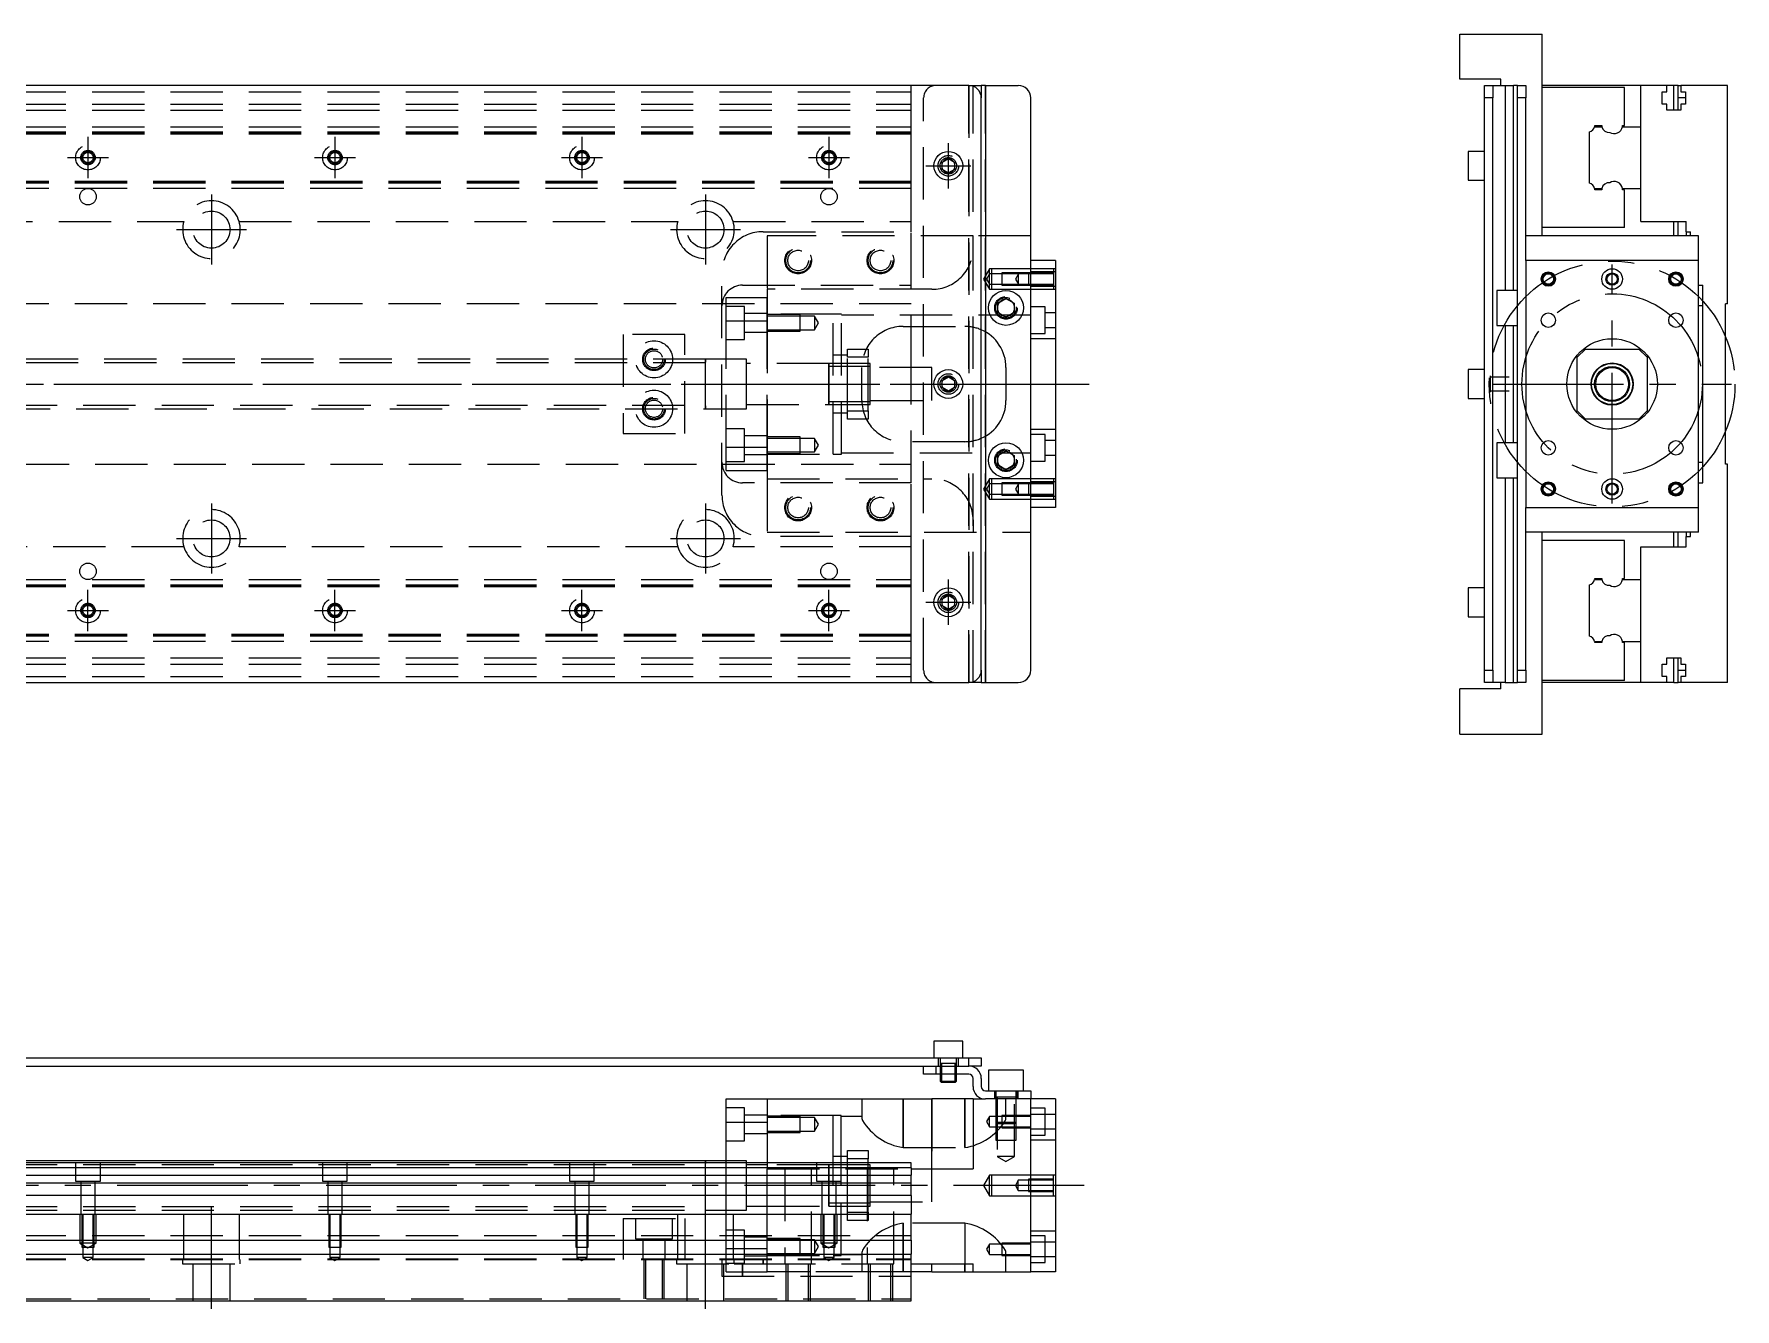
# Model space of a CAD drawing. Extents: x -14 to 797, y -273 to 87.
# Drawn here: x 383.9 to 797.1, y -224.6 to 85 of the extents above; entities that cross this region are included whole.
import ezdxf

# ---------------------------------------------------------------- set-up
doc = ezdxf.new("R2010")
doc.units = 0
doc.linetypes.add('CENTER', pattern=[50.8, 31.75, -6.35, 6.35, -6.35])
doc.linetypes.add('DASHED', pattern=[19.05, 12.7, -6.35])
doc.layers.get('0').update_dxf_attribs({"linetype": 'CONTINUOUS'})
doc.layers.add('CENTER', color=1, linetype='CENTER')

msp = doc.modelspace()

# ---------------------------------------------------------------- linework, layer by layer
at = {"color": 7, "linetype": 'CONTINUOUS'}
for p, q in [((730.25, 74), (730.25, 85)), ((730.25, 85), (750.25, 85)), ((750.25, 36), (750.25, 85)), ((611, 72.5), (3, 72.5)), ((611, 72.5), (614, 72.5)), ((614, 72.5), (614, 69.5)), ((615, 72.5), (614, 72.5)), ((615, 72.5), (615, -72.5)), ((615, 72.5), (623, 72.5)), ((740.25, 74), (730.25, 74)), ((736.25, 72.5), (738.25, 72.5)), ((736.25, 69.5), (736.25, 72.5)), ((738.25, 72.5), (738.25, 69.5)), ((738.25, 72.5), (741.25, 72.5)), ((740.25, 72.5), (740.25, 74)), ((741.25, 72.5), (741.25, 22.75)), ((741.25, 72.5), (743.25, 72.5)), ((743.25, 22.75), (743.25, 72.5)), ((744.25, 72.5), (743.25, 72.5)), ((744.25, 72.5), (746.25, 72.5)), ((744.25, 69.5), (744.25, 72.5)), ((746.25, 72.5), (746.25, 69.5)), ((774.25, 72.5), (750.25, 72.5)), ((770.25, 72), (750.25, 72)), ((770.25, 62.8), (770.25, 72)), ((780.55, 72.5), (774.25, 72.5)), ((774.25, 62.5), (774.25, 72.5)), ((779.4, 71), (780.55, 71)), ((779.4, 68), (779.4, 71)), ((782.25, 72.5), (780.55, 72.5)), ((780.55, 71), (780.55, 72.5)), ((782.25, 66.5), (782.25, 72.5)), ((783.25, 72.5), (782.25, 72.5)), ((783.25, 72.5), (783.95, 72.5)), ((783.25, 69.5), (783.25, 72.5)), ((783.95, 72.5), (783.95, 71)), ((795.25, 72.5), (783.95, 72.5)), ((783.95, 71), (785.1, 71)), ((785.1, 71), (785.1, 68)), ((795.25, 19.5), (795.25, 72.5)), ((614, -69.5), (614, 69.5)), ((626, -69.5), (626, 69.5)), ((738.25, 69.5), (736.25, 69.5)), ((736.25, -69.5), (736.25, 69.5)), ((738.25, -69.5), (738.25, 69.5)), ((746.25, 69.5), (744.25, 69.5)), ((744.25, -69.5), (744.25, 69.5)), ((746.25, 36), (746.25, 69.5)), ((780.55, 68), (779.4, 68)), ((780.55, 66.5), (780.55, 68)), ((783.95, 66.5), (780.55, 66.5)), ((785.1, 69.5), (783.25, 69.5)), ((783.25, 66.5), (783.25, 69.5)), ((783.95, 68), (783.95, 66.5)), ((785.1, 68), (783.95, 68)), ((763.002272, 62.5), (764.77668, 62.5)), ((763.047056, 62.8), (764.75, 62.8)), ((769.727372, 62.5), (774.25, 62.5)), ((769.75, 62.8), (770.25, 62.8)), ((774.25, 47.5), (774.25, 62.5)), ((774.25, 47.5), (774.25, 62.5)), ((761.75, 48.752272), (761.75, 61.247728)), ((604.5, 53.866026), (606, 54.73205)), ((604.5, 52.133974), (604.5, 53.866026)), ((606, 54.73205), (607.5, 53.866026)), ((607.5, 53.866026), (607.5, 52.133974)), ((732.25, 56.5), (732.25, 53)), ((736.25, 56.5), (732.25, 56.5)), ((606, 51.26795), (604.5, 52.133974)), ((607.5, 52.133974), (606, 51.26795)), ((732.25, 53), (732.25, 49.5)), ((732.25, 49.5), (736.25, 49.5)), ((763.002272, 47.5), (764.77668, 47.5)), ((764.75, 47.2), (763.047056, 47.2)), ((769.727372, 47.5), (774.25, 47.5)), ((770.25, 47.2), (769.75, 47.2)), ((770.25, 38), (770.25, 47.2)), ((774.25, 39.5), (774.25, 47.5)), ((770.25, 38), (750.25, 38)), ((774.25, 39.5), (785.25, 39.5)), ((782.25, 36), (782.25, 39.5)), ((783.25, 36), (783.25, 39.5)), ((785.25, 37), (785.25, 39.5)), ((626.005, -36), (626.005, 36)), ((746.25, 30), (746.25, 36)), ((746.25, 30), (746.25, 36)), ((788.25, 36), (746.25, 36)), ((785.25, 37), (786.25, 37)), ((785.25, 37), (785.25, 36)), ((786.25, 36), (786.25, 37)), ((788.25, 30), (788.25, 36)), ((632.005, 30), (626.005, 30)), ((632.005, 30), (632.005, -30)), ((746.25, 30), (746.25, -30)), ((788.25, 30), (746.25, 30)), ((788.25, -30), (788.25, 30)), ((618.005, 19.6547), (620.005, 20.809402)), ((620.005, 20.809402), (622.005, 19.6547)), ((739.25, 22.75), (739.25, 18.5)), ((744.25, 22.75), (739.25, 22.75)), ((788.25, 24), (789.25, 24)), ((789.25, -24), (789.25, 24)), ((618.005, 17.3453), (618.005, 19.6547)), ((620.005, 16.190598), (618.005, 17.3453)), ((622.005, 17.3453), (620.005, 16.190598)), ((622.005, 19.6547), (622.005, 17.3453)), ((739.25, 18.5), (739.25, 14.25)), ((789.25, 19), (788.25, 19)), ((794.75, -19.5), (794.75, 19.5)), ((795.25, 19.5), (794.75, 19.5)), ((739.25, 14.25), (744.25, 14.25)), ((741.25, 14.25), (741.25, -14.25)), ((743.25, -14.25), (743.25, 14.25)), ((760.75, 8.5), (758.75, 6.5)), ((760.75, 8.5), (773.75, 8.5)), ((775.75, 6.5), (773.75, 8.5)), ((758.75, -6.5), (758.75, 6.5)), ((775.75, 6.5), (775.75, -6.5)), ((604.505, 0.866026), (606.005, 1.73205)), ((604.505, -0.866026), (604.505, 0.866026)), ((606.005, 1.73205), (607.505, 0.866026)), ((607.505, 0.866026), (607.505, -0.866026)), ((732.25, 3.5), (732.25, 0)), ((736.25, 3.5), (732.25, 3.5)), ((732.25, 0), (732.25, -3.5)), ((737.65, 2.000006), (737.65, 1.65)), ((737.65, 2.000006), (737.65, 0)), ((737.65, 2.000006), (737.65, -2.000006)), ((737.65, 1.65), (737.65, 0)), ((738.25, 1.65), (737.65, 1.65)), ((737.65, 0), (737.65, -1.415062)), ((740.25, 1.65), (738.25, 1.65)), ((742.25, 1.65), (740.25, 1.65)), ((606.005, -1.73205), (604.505, -0.866026)), ((607.505, -0.866026), (606.005, -1.73205)), ((732.25, -3.5), (736.25, -3.5)), ((737.65, -1.415062), (737.65, -2.000006)), ((737.65, -1.65), (738.25, -1.65)), ((738.25, -1.65), (740.25, -1.65)), ((740.25, -1.65), (742.25, -1.65)), ((758.75, -6.5), (760.75, -8.5)), ((773.75, -8.5), (775.75, -6.5)), ((773.75, -8.5), (760.75, -8.5)), ((618.005, -17.3453), (620.005, -16.190598)), ((620.005, -16.190598), (622.005, -17.3453)), ((739.25, -14.25), (739.25, -18.5)), ((744.25, -14.25), (739.25, -14.25)), ((618.005, -19.6547), (618.005, -17.3453)), ((620.005, -20.809402), (618.005, -19.6547)), ((622.005, -19.6547), (620.005, -20.809402)), ((622.005, -17.3453), (622.005, -19.6547)), ((739.25, -18.5), (739.25, -22.75)), ((788.25, -19), (789.25, -19)), ((795.25, -19.5), (794.75, -19.5)), ((795.25, -72.5), (795.25, -19.5)), ((739.25, -22.75), (744.25, -22.75)), ((741.25, -22.75), (741.25, -72.5)), ((743.25, -72.5), (743.25, -22.75)), ((788.25, -24), (789.25, -24)), ((632.005, -30), (626.005, -30)), ((746.25, -36), (746.25, -30)), ((746.25, -30), (788.25, -30)), ((746.25, -36), (746.25, -30)), ((788.25, -36), (788.25, -30)), ((746.25, -69.5), (746.25, -36)), ((788.25, -36), (746.25, -36)), ((750.25, -85), (750.25, -36)), ((782.25, -39.5), (782.25, -36)), ((783.25, -39.5), (783.25, -36)), ((785.25, -36), (785.25, -37)), ((785.25, -37), (786.25, -37)), ((785.25, -39.5), (785.25, -37)), ((786.25, -37), (786.25, -36)), ((770.25, -38), (750.25, -38)), ((770.25, -47.2), (770.25, -38)), ((774.25, -39.5), (785.25, -39.5)), ((774.25, -47.5), (774.25, -39.5)), ((732.25, -49.5), (732.25, -53)), ((736.25, -49.5), (732.25, -49.5)), ((761.75, -61.247728), (761.75, -48.752272)), ((763.002272, -47.5), (764.77668, -47.5)), ((763.047056, -47.2), (764.75, -47.2)), ((769.727372, -47.5), (774.25, -47.5)), ((769.75, -47.2), (770.25, -47.2)), ((774.25, -62.5), (774.25, -47.5)), ((774.25, -62.5), (774.25, -47.5)), ((604.5, -52.133974), (606, -51.26795)), ((604.5, -53.866026), (604.5, -52.133974)), ((606, -51.26795), (607.5, -52.133974)), ((607.5, -52.133974), (607.5, -53.866026)), ((732.25, -53), (732.25, -56.5)), ((606, -54.73205), (604.5, -53.866026)), ((607.5, -53.866026), (606, -54.73205)), ((732.25, -56.5), (736.25, -56.5)), ((763.002272, -62.5), (764.77668, -62.5)), ((764.75, -62.8), (763.047056, -62.8)), ((769.727372, -62.5), (774.25, -62.5)), ((770.25, -62.8), (769.75, -62.8)), ((770.25, -72), (770.25, -62.8)), ((774.25, -72.5), (774.25, -62.5)), ((614, -69.5), (614, -72.5)), ((736.25, -69.5), (738.25, -69.5)), ((736.25, -72.5), (736.25, -69.5)), ((738.25, -69.5), (738.25, -72.5)), ((744.25, -69.5), (746.25, -69.5)), ((744.25, -72.5), (744.25, -69.5)), ((746.25, -69.5), (746.25, -72.5)), ((779.4, -68), (780.55, -68)), ((779.4, -71), (779.4, -68)), ((780.55, -66.5), (783.95, -66.5)), ((780.55, -68), (780.55, -66.5)), ((782.25, -72.5), (782.25, -66.5)), ((783.25, -69.5), (783.25, -66.5)), ((783.25, -69.5), (785.1, -69.5)), ((783.25, -72.5), (783.25, -69.5)), ((783.95, -66.5), (783.95, -68)), ((783.95, -68), (785.1, -68)), ((785.1, -68), (785.1, -71)), ((3, -72.5), (611, -72.5)), ((614, -72.5), (611, -72.5)), ((614, -72.5), (615, -72.5)), ((615, -72.5), (623, -72.5)), ((730.25, -85), (730.25, -74)), ((740.25, -74), (730.25, -74)), ((738.25, -72.5), (736.25, -72.5)), ((741.25, -72.5), (738.25, -72.5)), ((740.25, -74), (740.25, -72.5)), ((741.25, -72.5), (743.25, -72.5)), ((743.25, -72.5), (744.25, -72.5)), ((746.25, -72.5), (744.25, -72.5)), ((770.25, -72), (750.25, -72)), ((774.25, -72.5), (750.25, -72.5)), ((780.55, -72.5), (774.25, -72.5)), ((780.55, -71), (779.4, -71)), ((780.55, -72.5), (780.55, -71)), ((782.25, -72.5), (780.55, -72.5)), ((782.25, -72.5), (783.25, -72.5)), ((783.95, -72.5), (783.25, -72.5)), ((783.95, -71), (783.95, -72.5)), ((785.1, -71), (783.95, -71)), ((795.25, -72.5), (783.95, -72.5)), ((730.25, -85), (750.25, -85)), ((609.5, -159.63), (602.5, -159.63)), ((602.5, -159.63), (602.5, -163.63)), ((609.5, -163.63), (609.5, -159.63)), ((357, -163.63), (611, -163.63)), ((611, -165.63), (611, -163.63)), ((611, -163.63), (614, -163.63)), ((614, -163.63), (614, -165.63)), ((357, -165.63), (603, -165.63)), ((600, -167.63), (600, -165.63)), ((603, -167.63), (600, -167.63)), ((603, -165.63), (611, -165.63)), ((603, -165.63), (603, -167.63)), ((603, -165.63), (611, -165.63)), ((611, -167.63), (603, -167.63)), ((604, -167.63), (604, -169.28)), ((604, -169.28), (608, -169.28)), ((604, -169.28), (604.35, -169.63)), ((604.35, -167.63), (604.35, -169.63)), ((607.65, -169.63), (607.65, -167.63)), ((607.65, -169.63), (608, -169.28)), ((608, -169.28), (608, -167.63)), ((614, -165.63), (611, -165.63)), ((612, -170.63), (612, -168.63)), ((614, -168.63), (614, -170.63)), ((624.25, -166.63), (615.75, -166.63)), ((615.75, -166.63), (615.75, -171.63)), ((624.25, -171.63), (624.25, -166.63)), ((607.65, -169.63), (604.35, -169.63)), ((615, -171.63), (623, -171.63)), ((623, -173.63), (623, -171.63)), ((623, -171.63), (626, -171.63)), ((626, -171.63), (626, -173.63)), ((552, -179.30029), (552, -173.63)), ((552, -173.63), (562, -173.63)), ((562, -173.63), (602, -173.63)), ((562, -173.63), (562, -189.13)), ((602, -190.63), (602, -173.63)), ((612, -173.63), (602, -173.63)), ((612, -173.63), (615, -173.63)), ((612, -173.63), (612, -190.63)), ((623, -173.63), (615, -173.63)), ((626, -173.63), (623, -173.63)), ((632, -173.63), (626, -173.63)), ((626, -215.63), (626, -173.63)), ((632, -173.63), (632, -215.63)), ((552, -179.30029), (562, -179.30029)), ((552, -189.13), (552, -179.30029)), ((547, -188.63), (352.5, -188.63)), ((597, -189.13), (352.5, -189.13)), ((547, -189.128756), (547, -188.63)), ((552, -188.63), (547, -188.63)), ((577, -194.63), (577, -189.629994)), ((577, -199.630006), (577, -189.629994)), ((597, -190.382272), (597, -189.13)), ((597, -190.382272), (352.5, -190.382272)), ((352.5, -192.15668), (597, -192.15668)), ((597, -194.053076), (352.5, -194.053076)), ((577, -190.38), (577, -190.63)), ((578, -190.38), (577, -190.38)), ((577, -190.63), (577, -198.88)), ((581.5, -190.38), (578, -190.38)), ((586.5, -190.38), (581.5, -190.38)), ((587, -190.38), (586.5, -190.38)), ((597, -190.382272), (597, -192.15668)), ((597, -190.63), (612, -190.63)), ((597, -194.053076), (597, -192.15668)), ((597, -197.107372), (597, -194.053076)), ((597, -197.107372), (352.5, -197.107372)), ((597, -197.107372), (597, -201.63)), ((17, -201.63), (597, -201.63)), ((577, -199.630006), (577, -198.88)), ((577, -198.88), (587, -198.88)), ((597, -207.93), (597, -201.63)), ((17, -207.93), (597, -207.93)), ((597, -207.93), (597, -211.33)), ((17, -211.33), (597, -211.33)), ((597, -222.63), (597, -211.33)), ((597, -213.63), (612, -213.63)), ((602, -215.63), (602, -213.63)), ((612, -215.63), (612, -213.63)), ((602, -215.63), (597, -215.63)), ((602, -215.63), (612, -215.63)), ((612, -215.63), (626, -215.63)), ((632, -215.63), (626, -215.63)), ((17, -222.63), (597, -222.63))]:
    msp.add_line(p, q, dxfattribs=at)
at = {"color": 3, "linetype": 'DASHED'}
for p, q in [((17, 71), (597, 71)), ((597, 62.5), (597, 72.5)), ((611, -72.5), (611, 72.5)), ((611, 72.5), (611, -72.5)), ((612, -72.5), (612, 72.5)), ((615, -72.5), (615, 72.5)), ((17, 68), (597, 68)), ((17, 66.5), (597, 66.5)), ((600, -69.5), (600, 69.5)), ((17, 62.5), (597, 62.5)), ((597, 61.247728), (597, 62.5)), ((17, 61.247728), (597, 61.247728)), ((17, 61.1147), (597, 61.1147)), ((17, 61.1), (597, 61.1)), ((17, 60.8), (597, 60.8)), ((597, 48.752272), (597, 61.247728)), ((604, 53), (604.030168, 53.346066)), ((597, 49.2), (17, 49.2)), ((597, 48.9), (17, 48.9)), ((597, 48.8853), (17, 48.8853)), ((597, 48.752272), (17, 48.752272)), ((597, 47.5), (17, 47.5)), ((597, 47.5), (597, 48.752272)), ((597, 39.5), (597, 47.5)), ((313.708204, 39.5), (420.291796, 39.5)), ((433.708204, 39.5), (540.291796, 39.5)), ((553.708204, 39.5), (597, 39.5)), ((597, 37), (597, 39.5)), ((561.005, 37), (597.005, 37)), ((562.005, 36), (562.005, 23)), ((612.005, 36), (562.005, 36)), ((597.005, 24), (597.005, 37)), ((626.005, 36), (612.005, 36)), ((612.005, 33), (612.005, 36)), ((551.005, -27), (551.005, 27)), ((616.005, 28), (614.561624, 25.5)), ((614.561624, 25.5), (616.005, 23)), ((616.005, 26.75), (615.283312, 25.5)), ((615.283312, 25.5), (616.005, 24.25)), ((616.005, 26.75), (616.005, 28)), ((616.505, 28), (616.005, 28)), ((616.005, 24.25), (616.005, 26.75)), ((619.005, 26.75), (616.005, 26.75)), ((616.505, 28), (616.505, 23)), ((626.005, 28), (616.505, 28)), ((619.005, 26.999994), (619.005, 24.000006)), ((626.005, 26.999994), (619.005, 26.999994)), ((626.005, 26.75), (619.005, 26.75)), ((623.005, 26.75), (622.283312, 25.5)), ((622.283312, 25.5), (623.005, 24.25)), ((623.005, 24.25), (623.005, 26.75)), ((625.505, 26.999994), (625.505, 24.000006)), ((631.505, 28), (626.005, 28)), ((632.005, 27.25), (626.005, 27.25)), ((631.505, 26.999994), (626.005, 26.999994)), ((631.505, 26.75), (626.005, 26.75)), ((631.505, 28), (631.505, 23)), ((632.005, 28), (631.505, 28)), ((552.005, 21), (562.005, 21)), ((552.005, 15.32971), (552.005, 21)), ((556.005, 24), (597.005, 24)), ((562.005, 23), (562.005, 15.32971)), ((602.005, 23), (562.005, 23)), ((562.005, 15.32971), (562.005, 21)), ((597.005, 4), (597.005, 24)), ((616.005, 23), (616.005, 24.25)), ((616.005, 24.25), (619.005, 24.25)), ((616.005, 23), (616.505, 23)), ((616.505, 23), (626.005, 23)), ((619.005, 24.25), (626.005, 24.25)), ((619.005, 24.000006), (626.005, 24.000006)), ((626.005, 24.25), (631.505, 24.25)), ((626.005, 24.000006), (631.505, 24.000006)), ((626.005, 23.75), (632.005, 23.75)), ((626.005, 23), (631.505, 23)), ((631.505, 23), (632.005, 23)), ((597, 19.5), (93.969694, 19.5)), ((556.505, 18.849242), (552.005, 18.849242)), ((556.505, 10.849242), (556.505, 18.849242)), ((562.005, 17.099242), (556.505, 17.099242)), ((578.005, 17), (562.005, 17)), ((578.005, 17), (562.005, 17)), ((570.005, 16.849238), (562.005, 16.849238)), ((570.005, 12.849248), (570.005, 16.849238)), ((578.005, -17), (578.005, 17)), ((580.005, 17), (578.005, 17)), ((580.005, -17), (580.005, 17)), ((626.005, 16.75), (580.005, 16.75)), ((622.488582, 18.786038), (622.505, 18.5)), ((629.505, 18.75), (626.005, 18.75)), ((629.505, 12.25), (629.505, 18.75)), ((632.005, 17.25), (629.505, 17.25)), ((552.005, 15.32971), (562.005, 15.32971)), ((552.005, -15.32971), (552.005, 15.32971)), ((556.505, 12.599242), (562.005, 12.599242)), ((570.005, 16.499242), (562.005, 16.499242)), ((562.005, -15.32971), (562.005, 15.32971)), ((562.005, 15.32971), (562.005, -15.32971)), ((562.005, 13.199242), (570.005, 13.199242)), ((562.005, 12.849248), (570.005, 12.849248)), ((573.505, 16.499242), (570.005, 16.499242)), ((570.005, 13.199242), (573.505, 13.199242)), ((573.505, 16.499242), (573.505, 13.199242)), ((574.457628, 14.849242), (573.505, 16.499242)), ((573.505, 13.199242), (574.457628, 14.849242)), ((595.005, 14), (610.005, 14)), ((629.505, 13.75), (632.005, 13.75)), ((542, 12), (527, 12)), ((527, 12), (527, -12)), ((542, -12), (542, 12)), ((552.005, 10.849242), (556.505, 10.849242)), ((581.505, 8.5), (586.505, 8.5)), ((581.505, 6.5), (581.505, 8.5)), ((586.505, 8.5), (586.505, 6.5)), ((626.005, 12.25), (629.505, 12.25)), ((632.005, 11), (626.005, 11)), ((547, 5.125), (72, 5.125)), ((547.005, 6), (337, 6)), ((547.005, -5.999164), (547.005, 6)), ((547.005, 6), (547.005, 5.325218)), ((557.005, 6), (547.005, 6)), ((557.005, -6), (557.005, 6)), ((577, 5), (557.005, 5)), ((577.01, 5), (557.005, 5)), ((577.01, 5), (577, 5)), ((586.505, 5), (577, 5)), ((577.005, -5.000006), (577.005, 5.000006)), ((577.005, 4.25), (577.005, 5.000006)), ((577.005, 4.43509), (577.005, 5)), ((577.005, 5), (577.005, 4.435078)), ((577.005, 4.435078), (577.005, -4.435962)), ((577.005, 4.25), (577.005, -4.25)), ((587.005, 4.25), (577.005, 4.25)), ((586.505, 5), (577.01, 5)), ((581.505, 7), (578.005, 7)), ((581.505, -6.5), (581.505, 6.5)), ((586.505, 6.5), (581.505, 6.5)), ((586.505, -6.5), (586.505, 6.5)), ((587.005, 5), (586.505, 5)), ((587.005, 0), (587.005, 5)), ((585.005, -4), (585.005, 4)), ((602.005, 4), (587.005, 4)), ((587.005, -5), (587.005, 0)), ((597.005, -4), (597.005, 4)), ((602.005, 0), (602.005, 4)), ((602.005, -4), (602.005, 0)), ((604.005, 0), (604.028172, 0.30356)), ((620.005, 4), (620.005, -4)), ((587.005, -4), (602.005, -4)), ((597.005, -24), (597.005, -4)), ((72, -5.125), (547, -5.125)), ((337, -6), (547.005, -6)), ((547, -6), (557.005, -6)), ((547.005, -5.326228), (547.005, -6)), ((547.005, -6), (547.005, -5.999164)), ((557.005, -5), (577, -5)), ((557.005, -5), (577.01, -5)), ((577, -5), (577.01, -5)), ((577, -5), (586.505, -5)), ((577.005, -5.000006), (577.005, -4.25)), ((577.005, -4.25), (587.005, -4.25)), ((577.005, -5), (577.005, -4.435962)), ((577.005, -4.435962), (577.005, -5)), ((577.01, -5), (586.505, -5)), ((578.005, -7), (581.505, -7)), ((581.505, -6.5), (586.505, -6.5)), ((581.505, -8.5), (581.505, -6.5)), ((586.505, -5), (587.005, -5)), ((586.505, -6.5), (586.505, -8.5)), ((527, -12), (542, -12)), ((556.505, -10.849242), (552.005, -10.849242)), ((556.505, -18.849242), (556.505, -10.849242)), ((586.505, -8.5), (581.505, -8.5)), ((626.005, -11), (632.005, -11)), ((629.505, -12.25), (626.005, -12.25)), ((629.505, -18.75), (629.505, -12.25)), ((552.005, -15.32971), (562.005, -15.32971)), ((552.005, -21), (552.005, -15.32971)), ((562.005, -12.599242), (556.505, -12.599242)), ((570.005, -12.849248), (562.005, -12.849248)), ((570.005, -13.199242), (562.005, -13.199242)), ((562.005, -21), (562.005, -15.32971)), ((562.005, -15.32971), (562.005, -23)), ((562.005, -16.499242), (570.005, -16.499242)), ((570.005, -16.849238), (570.005, -12.849248)), ((573.505, -13.199242), (570.005, -13.199242)), ((570.005, -16.499242), (573.505, -16.499242)), ((573.505, -13.199242), (573.505, -16.499242)), ((574.457628, -14.849242), (573.505, -13.199242)), ((573.505, -16.499242), (574.457628, -14.849242)), ((610.005, -14), (595.005, -14)), ((632.005, -13.75), (629.505, -13.75)), ((93.969694, -19.5), (597, -19.5)), ((552.005, -18.849242), (556.505, -18.849242)), ((556.505, -17.099242), (562.005, -17.099242)), ((562.005, -16.849238), (570.005, -16.849238)), ((562.005, -17), (578.005, -17)), ((562.005, -17), (578.005, -17)), ((578.005, -17), (580.005, -17)), ((580.005, -16.75), (626.005, -16.75)), ((622.488582, -18.213962), (622.505, -18.5)), ((626.005, -18.75), (629.505, -18.75)), ((629.505, -17.25), (632.005, -17.25)), ((552.005, -21), (562.005, -21)), ((597.005, -24), (556.005, -24)), ((562.005, -23), (602.005, -23)), ((562.005, -23), (562.005, -36)), ((597.005, -37), (597.005, -24)), ((616.005, -23), (614.561624, -25.5)), ((616.005, -24.25), (615.283312, -25.5)), ((616.005, -24.25), (616.005, -23)), ((616.505, -23), (616.005, -23)), ((616.005, -26.75), (616.005, -24.25)), ((619.005, -24.25), (616.005, -24.25)), ((616.505, -23), (616.505, -28)), ((626.005, -23), (616.505, -23)), ((619.005, -24.000006), (619.005, -26.999994)), ((626.005, -24.000006), (619.005, -24.000006)), ((626.005, -24.25), (619.005, -24.25)), ((623.005, -24.25), (622.283312, -25.5)), ((623.005, -26.75), (623.005, -24.25)), ((625.505, -24.000006), (625.505, -26.999994)), ((631.505, -23), (626.005, -23)), ((632.005, -23.75), (626.005, -23.75)), ((631.505, -24.000006), (626.005, -24.000006)), ((631.505, -24.25), (626.005, -24.25)), ((631.505, -23), (631.505, -28)), ((632.005, -23), (631.505, -23)), ((614.561624, -25.5), (616.005, -28)), ((615.283312, -25.5), (616.005, -26.75)), ((616.005, -28), (616.005, -26.75)), ((616.005, -26.75), (619.005, -26.75)), ((616.005, -28), (616.505, -28)), ((616.505, -28), (626.005, -28)), ((619.005, -26.75), (626.005, -26.75)), ((619.005, -26.999994), (626.005, -26.999994)), ((622.283312, -25.5), (623.005, -26.75)), ((626.005, -26.75), (631.505, -26.75)), ((626.005, -26.999994), (631.505, -26.999994)), ((626.005, -27.25), (632.005, -27.25)), ((626.005, -28), (631.505, -28)), ((631.505, -28), (632.005, -28)), ((612.005, -33), (612.005, -36)), ((597.005, -37), (561.005, -37)), ((562.005, -36), (626.005, -36)), ((597, -39.5), (597, -37)), ((420.291796, -39.5), (313.708204, -39.5)), ((540.291796, -39.5), (433.708204, -39.5)), ((597, -39.5), (553.708204, -39.5)), ((597, -47.5), (597, -39.5)), ((17, -47.5), (597, -47.5)), ((17, -48.752272), (597, -48.752272)), ((17, -48.8853), (597, -48.8853)), ((17, -48.9), (597, -48.9)), ((17, -49.2), (597, -49.2)), ((597, -48.752272), (597, -47.5)), ((597, -61.247728), (597, -48.752272)), ((607.973226, -52.673844), (608, -53)), ((597, -60.8), (17, -60.8)), ((597, -61.1), (17, -61.1)), ((597, -61.1147), (17, -61.1147)), ((597, -61.247728), (17, -61.247728)), ((597, -62.5), (597, -61.247728)), ((597, -62.5), (17, -62.5)), ((597, -72.5), (597, -62.5)), ((17, -66.5), (597, -66.5)), ((17, -68), (597, -68)), ((17, -71), (597, -71)), ((603.5, -163.63), (603.5, -165.63)), ((608.000006, -165.03), (603.999994, -165.03)), ((604, -163.63), (604, -167.63)), ((604.35, -165.03), (604.35, -167.63)), ((607.65, -167.63), (607.65, -165.03)), ((608, -167.63), (608, -163.63)), ((608.5, -165.63), (608.5, -163.63)), ((604.000006, -165.63), (604.000006, -167.63)), ((607.999994, -167.63), (607.999994, -165.63)), ((617.25, -171.63), (617.25, -173.63)), ((622.500006, -173.23), (617.499994, -173.23)), ((617.500006, -171.63), (617.500006, -183.63)), ((617.9, -173.23), (617.9, -187.63)), ((622.1, -187.63), (622.1, -173.23)), ((622.499994, -183.63), (622.499994, -171.63)), ((622.75, -173.63), (622.75, -171.63)), ((556.5, -175.780758), (552, -175.780758)), ((556.5, -183.780758), (556.5, -175.780758)), ((562, -177.530758), (556.5, -177.530758)), ((578, -177.63), (562, -177.63)), ((578, -189.13), (578, -177.63)), ((580, -177.63), (578, -177.63)), ((580, -189.13), (580, -177.63)), ((585, -173.63), (585, -178.364622)), ((595, -185.434212), (595, -173.63)), ((595, -173.63), (595, -185.434212)), ((602, -173.63), (602, -190.63)), ((610, -173.63), (610, -185.434212)), ((610, -185.434212), (610, -173.63)), ((619, -177.630006), (619, -180.629994)), ((626, -177.630006), (619, -177.630006)), ((620, -178.364622), (620, -173.63)), ((629.5, -175.88), (626, -175.88)), ((632, -177.38), (626, -177.38)), ((629.5, -182.38), (629.5, -175.88)), ((570, -177.780762), (562, -177.780762)), ((570, -178.130758), (562, -178.130758)), ((562, -181.430758), (570, -181.430758)), ((562, -181.780752), (570, -181.780752)), ((570, -181.780752), (570, -177.780762)), ((573.5, -178.130758), (570, -178.130758)), ((570, -181.430758), (573.5, -181.430758)), ((573.5, -178.130758), (573.5, -181.430758)), ((574.452628, -179.780758), (573.5, -178.130758)), ((573.5, -181.430758), (574.452628, -179.780758)), ((585, -177.88), (580, -177.88)), ((585, -178.364622), (585.03311, -178.586202)), ((585.03311, -178.586202), (585.13006, -178.84654)), ((616, -177.88), (615.278312, -179.13)), ((615.278312, -179.13), (616, -180.38)), ((616, -180.38), (616, -177.88)), ((619, -177.88), (616, -177.88)), ((616, -180.38), (619, -180.38)), ((617.5, -179.23), (619, -179.23)), ((617.5, -179.23), (617.9, -179.63)), ((619, -179.63), (617.9, -179.63)), ((626, -177.88), (619, -177.88)), ((619, -179.23), (622.5, -179.23)), ((622.1, -179.63), (619, -179.63)), ((619, -180.38), (626, -180.38)), ((619, -180.629994), (626, -180.629994)), ((619.840926, -178.907602), (619.9594, -178.612522)), ((619.9594, -178.612522), (620, -178.364622)), ((622.1, -179.63), (622.5, -179.23)), ((626, -180.88), (632, -180.88)), ((552, -183.780758), (556.5, -183.780758)), ((556.5, -182.030758), (562, -182.030758)), ((595, -185.434212), (610, -185.434212)), ((617.500006, -183.63), (622.499994, -183.63)), ((626, -182.38), (629.5, -182.38)), ((632, -183.63), (626, -183.63)), ((72, -189.505), (547, -189.505)), ((394, -189.13), (394, -193.63)), ((400, -193.63), (400, -189.13)), ((454, -189.13), (454, -193.63)), ((460, -193.63), (460, -189.13)), ((514, -189.13), (514, -193.63)), ((520, -193.63), (520, -189.13)), ((547, -188.63), (547, -189.304782)), ((547, -194.429962), (547, -189.128756)), ((557, -188.63), (552, -188.63)), ((552, -201.63), (552, -189.13)), ((557, -189.13), (557, -188.63)), ((557, -194.63), (557, -189.13)), ((562, -189.63), (557, -189.63)), ((562, -189.13), (562, -190.63)), ((577.005, -189.63), (562, -189.63)), ((574, -189.13), (574, -193.63)), ((578, -189.63), (576.995, -189.63)), ((577, -189.63), (577, -190.194922)), ((577, -190.19491), (577, -189.63)), ((581.5, -187.63), (578, -187.63)), ((578, -190.63), (578, -189.13)), ((581.5, -189.63), (578, -189.63)), ((580, -193.63), (580, -189.13)), ((580, -193.63), (580, -189.13)), ((581.5, -186.13), (586.5, -186.13)), ((581.5, -188.13), (581.5, -186.13)), ((586.5, -188.13), (581.5, -188.13)), ((581.5, -189.13), (581.5, -188.13)), ((581.5, -190.63), (581.5, -189.13)), ((586.5, -189.63), (581.5, -189.63)), ((586.5, -186.13), (586.5, -188.13)), ((586.5, -189.13), (586.5, -188.13)), ((586.5, -190.63), (586.5, -189.13)), ((587, -189.63), (586.5, -189.63)), ((587, -190.63), (587, -189.63)), ((620, -187.63), (617.9, -187.63)), ((617.9, -187.63), (620, -188.842436)), ((622.1, -187.63), (620, -187.63)), ((620, -188.842436), (622.1, -187.63)), ((394, -193.63), (400, -193.63)), ((395.25, -193.63), (395.25, -201.63)), ((398.75, -201.63), (398.75, -193.63)), ((454, -193.63), (460, -193.63)), ((455.25, -193.63), (455.25, -201.63)), ((458.75, -201.63), (458.75, -193.63)), ((514, -193.63), (520, -193.63)), ((515.25, -193.63), (515.25, -201.63)), ((518.75, -201.63), (518.75, -193.63)), ((562, -190.63), (597, -190.63)), ((562, -201.63), (562, -190.63)), ((566.25, -190.63), (566.25, -213.63)), ((572.75, -213.63), (572.75, -190.63)), ((574, -193.63), (580, -193.63)), ((575.25, -193.63), (575.25, -201.63)), ((577, -190.194922), (577, -190.629226)), ((577, -190.629226), (577, -194.429974)), ((578, -194.63), (578, -190.63)), ((578.75, -201.63), (578.75, -193.63)), ((580, -194.63), (580, -193.63)), ((581.5, -201.13), (581.5, -190.63)), ((586.25, -190.63), (586.25, -213.63)), ((586.5, -201.13), (586.5, -190.63)), ((587, -199.63), (587, -190.63)), ((592.75, -213.63), (592.75, -190.63)), ((602, -198.63), (602, -190.63)), ((616, -192.13), (614.556624, -194.63)), ((616, -197.13), (616, -192.13)), ((616.5, -192.13), (616, -192.13)), ((616.5, -192.13), (616.5, -197.13)), ((626, -192.13), (616.5, -192.13)), ((623, -193.38), (622.278312, -194.63)), ((623, -195.88), (623, -193.38)), ((625.5, -193.38), (623, -193.38)), ((625.5, -193.130006), (625.5, -196.129994)), ((626, -193.130006), (625.5, -193.130006)), ((631.5, -193.38), (625.5, -193.38)), ((631.5, -192.13), (626, -192.13)), ((631.5, -193.130006), (626, -193.130006)), ((631.5, -192.13), (631.5, -197.13)), ((632, -192.13), (631.5, -192.13)), ((547, -200.629164), (547, -194.429962)), ((557, -200.63), (557, -194.63)), ((577, -194.429974), (577, -199.065962)), ((580, -211.63), (580, -194.63)), ((614.556624, -194.63), (616, -197.13)), ((616, -197.13), (616.5, -197.13)), ((616.5, -197.13), (626, -197.13)), ((622.278312, -194.63), (623, -195.88)), ((623, -195.88), (625.5, -195.88)), ((625.5, -195.88), (631.5, -195.88)), ((625.5, -196.129994), (626, -196.129994)), ((626, -196.129994), (631.5, -196.129994)), ((626, -197.13), (631.5, -197.13)), ((631.5, -197.13), (632, -197.13)), ((72, -199.755), (547, -199.755)), ((72, -200.63), (547, -200.63)), ((395, -201.63), (395, -208.63)), ((395.500006, -201.63), (395.500006, -207.93)), ((395.75, -201.63), (395.75, -209.63)), ((398.25, -209.63), (398.25, -201.63)), ((398.499994, -207.93), (398.499994, -201.63)), ((399, -208.63), (399, -201.63)), ((420.291796, -212.63), (420.291796, -201.63)), ((433.708204, -201.63), (433.708204, -212.63)), ((455.500006, -201.63), (455.500006, -207.93)), ((455.75, -201.63), (455.75, -209.63)), ((458.25, -209.63), (458.25, -201.63)), ((458.499994, -207.93), (458.499994, -201.63)), ((515.500006, -201.63), (515.500006, -207.93)), ((515.75, -201.63), (515.75, -209.63)), ((518.25, -209.63), (518.25, -201.63)), ((518.499994, -207.93), (518.499994, -201.63)), ((540.291796, -212.63), (540.291796, -201.63)), ((547, -200.63), (552, -200.63)), ((552, -200.63), (557, -200.63)), ((552, -207.93), (552, -201.63)), ((553.708204, -201.63), (553.708204, -212.63)), ((557, -199.63), (562, -199.63)), ((562, -199.63), (577.005, -199.63)), ((562, -207.93), (562, -201.63)), ((575, -201.63), (575, -208.63)), ((575.500006, -201.63), (575.500006, -207.93)), ((575.75, -201.63), (575.75, -209.63)), ((576.995, -199.63), (586.5, -199.63)), ((577, -199.63), (577, -199.065962)), ((577, -199.065962), (577, -199.63)), ((577.005, -199.63), (586.5, -199.63)), ((578.25, -209.63), (578.25, -201.63)), ((578.499994, -207.93), (578.499994, -201.63)), ((579, -208.63), (579, -201.63)), ((581.5, -201.13), (586.5, -201.13)), ((581.5, -203.13), (581.5, -201.13)), ((586.5, -199.63), (587, -199.63)), ((586.5, -201.13), (586.5, -203.13)), ((587, -198.63), (602, -198.63)), ((527, -202.63), (542, -202.63)), ((527, -202.63), (527, -207.93)), ((530, -202.63), (530, -207.63)), ((539, -207.63), (539, -202.63)), ((542, -202.63), (542, -207.93)), ((556.5, -205.479242), (552, -205.479242)), ((556.5, -213.479242), (556.5, -205.479242)), ((586.5, -203.13), (581.5, -203.13)), ((610, -203.825788), (595, -203.825788)), ((595, -215.63), (595, -203.825788)), ((595, -203.825788), (595, -211.33)), ((610, -203.825788), (610, -215.63)), ((626, -205.63), (632, -205.63)), ((17, -206.78), (597, -206.78)), ((399, -208.63), (395, -208.63)), ((395, -208.63), (397, -209.7847)), ((395.500006, -207.93), (395.500006, -209.63)), ((395.500006, -209.63), (398.499994, -209.63)), ((395.75, -209.63), (395.75, -212.13)), ((397, -209.7847), (399, -208.63)), ((398.25, -212.13), (398.25, -209.63)), ((398.499994, -209.63), (398.499994, -207.93)), ((455.500006, -207.93), (455.500006, -209.63)), ((455.500006, -209.63), (458.499994, -209.63)), ((455.75, -209.63), (455.75, -212.13)), ((458.25, -212.13), (458.25, -209.63)), ((458.499994, -209.63), (458.499994, -207.93)), ((515.500006, -207.93), (515.500006, -209.63)), ((515.500006, -209.63), (518.499994, -209.63)), ((515.75, -209.63), (515.75, -212.13)), ((518.25, -212.13), (518.25, -209.63)), ((518.499994, -209.63), (518.499994, -207.93)), ((527, -207.93), (527, -211.33)), ((530, -207.63), (539, -207.63)), ((531.75, -207.63), (531.75, -212.63)), ((537.25, -212.63), (537.25, -207.63)), ((542, -207.93), (542, -211.33)), ((552, -209.95971), (552, -207.93)), ((552, -209.95971), (562, -209.95971)), ((552, -211.33), (552, -209.95971)), ((562, -207.229242), (556.5, -207.229242)), ((570, -207.479248), (562, -207.479248)), ((570, -207.829242), (562, -207.829242)), ((562, -211.33), (562, -207.93)), ((570, -211.33), (570, -207.479248)), ((573.5, -207.829242), (570, -207.829242)), ((573.5, -207.829242), (573.5, -211.129242)), ((574.452628, -209.479242), (573.5, -207.829242)), ((573.5, -211.129242), (574.452628, -209.479242)), ((579, -208.63), (575, -208.63)), ((575, -208.63), (577, -209.7847)), ((575.500006, -207.93), (575.500006, -209.63)), ((575.500006, -209.63), (578.499994, -209.63)), ((575.75, -209.63), (575.75, -212.13)), ((577, -209.7847), (579, -208.63)), ((578.25, -212.13), (578.25, -209.63)), ((578.499994, -209.63), (578.499994, -207.93)), ((585.0406, -210.647478), (585, -210.895378)), ((585.159074, -210.352398), (585.0406, -210.647478)), ((616, -208.88), (615.278312, -210.13)), ((615.278312, -210.13), (616, -211.38)), ((616, -211.38), (616, -208.88)), ((619, -208.88), (616, -208.88)), ((619, -208.630006), (619, -211.629994)), ((626, -208.630006), (619, -208.630006)), ((626, -208.88), (619, -208.88)), ((619.96689, -210.673798), (619.86994, -210.41346)), ((620, -210.895378), (619.96689, -210.673798)), ((629.5, -206.88), (626, -206.88)), ((632, -208.38), (626, -208.38)), ((629.5, -213.38), (629.5, -206.88)), ((17, -212.48), (597, -212.48)), ((17, -212.63), (597, -212.63)), ((398.25, -212.13), (395.75, -212.13)), ((395.75, -212.13), (397, -212.851688)), ((397, -212.851688), (398.25, -212.13)), ((420, -212.63), (420, -213.63)), ((420, -213.63), (434, -213.63)), ((422.5, -213.63), (422.5, -222.63)), ((431.5, -222.63), (431.5, -213.63)), ((434, -213.63), (434, -212.63)), ((458.25, -212.13), (455.75, -212.13)), ((455.75, -212.13), (457, -212.851688)), ((457, -212.851688), (458.25, -212.13)), ((518.25, -212.13), (515.75, -212.13)), ((515.75, -212.13), (517, -212.851688)), ((517, -212.851688), (518.25, -212.13)), ((527, -211.33), (527, -212.63)), ((532.000006, -212.63), (532.000006, -222.13)), ((532.4, -212.63), (532.4, -222.13)), ((536.6, -222.13), (536.6, -212.63)), ((536.999994, -222.13), (536.999994, -212.63)), ((540, -212.63), (540, -213.63)), ((540, -213.63), (554, -213.63)), ((542, -211.33), (542, -212.63)), ((542.5, -213.63), (542.5, -222.63)), ((551, -212.63), (551, -213.63)), ((551, -213.63), (551, -216.63)), ((551.5, -222.63), (551.5, -213.63)), ((552, -212.63), (552, -211.33)), ((552, -215.63), (552, -212.63)), ((552, -213.479242), (556.5, -213.479242)), ((554, -213.63), (554, -212.63)), ((554, -213.63), (554, -212.63)), ((554, -213.63), (554, -212.63)), ((554, -213.63), (561, -213.63)), ((554, -213.63), (561, -213.63)), ((556, -216.63), (556, -213.63)), ((556, -213.63), (556, -215.63)), ((556.5, -211.729242), (562, -211.729242)), ((561, -213.63), (561, -212.63)), ((561, -212.63), (561, -213.63)), ((561, -213.63), (597, -213.63)), ((561, -213.63), (597, -213.63)), ((562, -211.129242), (570, -211.129242)), ((562, -213.63), (562, -211.33)), ((562, -211.479238), (570, -211.479238)), ((562, -211.63), (578, -211.63)), ((562, -215.63), (562, -213.63)), ((566.500006, -213.63), (566.500006, -222.63)), ((567, -213.63), (567, -222.63)), ((570, -211.129242), (573.5, -211.129242)), ((570, -211.479238), (570, -211.33)), ((572, -222.63), (572, -213.63)), ((572.499994, -222.63), (572.499994, -213.63)), ((578.25, -212.13), (575.75, -212.13)), ((575.75, -212.13), (577, -212.851688)), ((577, -212.851688), (578.25, -212.13)), ((578, -211.63), (580, -211.63)), ((580, -211.38), (585, -211.38)), ((585, -210.895378), (585, -215.63)), ((586.500006, -213.63), (586.500006, -222.63)), ((587, -213.63), (587, -222.63)), ((592, -222.63), (592, -213.63)), ((592.499994, -222.63), (592.499994, -213.63)), ((595, -211.33), (595, -213.63)), ((595, -213.63), (595, -215.63)), ((610, -215.63), (610, -213.63)), ((616, -211.38), (619, -211.38)), ((619, -211.38), (626, -211.38)), ((619, -211.629994), (626, -211.629994)), ((620, -215.63), (620, -210.895378)), ((626, -211.88), (632, -211.88)), ((626, -213.38), (629.5, -213.38)), ((551, -216.63), (597, -216.63)), ((552, -215.63), (562, -215.63)), ((556, -215.63), (556, -216.63)), ((566.500006, -215.63), (562, -215.63)), ((572.499994, -215.63), (566.500006, -215.63)), ((586.500006, -215.63), (572.499994, -215.63)), ((592.499994, -215.63), (586.500006, -215.63)), ((597, -215.63), (592.499994, -215.63)), ((94.499994, -222.13), (597, -222.13))]:
    msp.add_line(p, q, dxfattribs=at)
at = {"color": 1, "linetype": 'CENTER'}
for p, q in [((606, 47.5), (606, 58.5)), ((600.5, 53), (611.5, 53)), ((767.25, -29), (767.25, 29)), ((738.25, 0), (796.25, 0)), ((606, -58.5), (606, -47.5)), ((600.5, -53), (611.5, -53))]:
    msp.add_line(p, q, dxfattribs=at)
at = {"color": 3, "linetype": 'DASHED'}
for centre, radius in [((397, 55), 3), ((457, 55), 3), ((517, 55), 3), ((577, 55), 3), ((397, 55), 1.75), ((397, 55), 1.5), ((397, 55), 1.25), ((457, 55), 1.75), ((457, 55), 1.5), ((457, 55), 1.25), ((517, 55), 1.75), ((517, 55), 1.5), ((517, 55), 1.25), ((577, 55), 1.75), ((577, 55), 1.5), ((577, 55), 1.25), ((606, 53), 2.5), ((606, 53), 2), ((397, 45.5), 2), ((577, 45.5), 2), ((427, 37.5), 4.5), ((547, 37.5), 4.5), ((569.505, 30), 3.25), ((589.505, 30), 3.25), ((569.505, 30), 3), ((569.505, 30), 2.5), ((589.505, 30), 3), ((589.505, 30), 2.5), ((620.005, 18.5), 2.75), ((620.005, 18.5), 2.5), ((534.5, 6), 4.5), ((534.5, 6), 2.75), ((534.5, 6), 2.5), ((534.5, 6), 2.1), ((606.005, 0), 2.5), ((606.005, 0), 2), ((534.5, -6), 4.5), ((534.5, -6), 2.75), ((534.5, -6), 2.5), ((534.5, -6), 2.1), ((620.005, -18.5), 2.75), ((620.005, -18.5), 2.5), ((569.505, -30), 3.25), ((569.505, -30), 3), ((569.505, -30), 2.5), ((589.505, -30), 3.25), ((589.505, -30), 3), ((589.505, -30), 2.5), ((427, -37.5), 4.5), ((547, -37.5), 4.5), ((397, -45.5), 2), ((577, -45.5), 2), ((397, -55), 3), ((397, -55), 1.75), ((397, -55), 1.5), ((457, -55), 3), ((457, -55), 1.75), ((457, -55), 1.5), ((517, -55), 3), ((517, -55), 1.75), ((517, -55), 1.5), ((577, -55), 3), ((577, -55), 1.75), ((577, -55), 1.5), ((606, -53), 2.5), ((606, -53), 2), ((397, -55), 1.25), ((457, -55), 1.25), ((517, -55), 1.25), ((577, -55), 1.25)]:
    msp.add_circle(centre, radius, dxfattribs=at)
at = {"color": 7, "linetype": 'CONTINUOUS'}
for centre, radius in [((606, 53), 3.5), ((751.75, 25.5), 1.75), ((751.75, 25.5), 1.25), ((767.25, 25.5), 2.5), ((767.25, 25.5), 1.25), ((782.75, 25.5), 1.75), ((782.75, 25.5), 1.25), ((620.005, 18.5), 4.25), ((751.75, 15.5), 1.75), ((782.75, 15.5), 1.75), ((767.25, 0), 11), ((767.25, 0), 5.125), ((767.25, 0), 5), ((767.25, 0), 4.25), ((606.005, 0), 3.5), ((767.25, 0), 4), ((620.005, -18.5), 4.25), ((751.75, -15.5), 1.75), ((782.75, -15.5), 1.75), ((751.75, -25.5), 1.75), ((751.75, -25.5), 1.25), ((767.25, -25.5), 2.5), ((767.25, -25.5), 1.25), ((782.75, -25.5), 1.75), ((782.75, -25.5), 1.25), ((606, -53), 3.5)]:
    msp.add_circle(centre, radius, dxfattribs=at)
at = {"color": 1, "linetype": 'CENTER'}
for radius in [29.841247, 21.92031]:
    msp.add_circle((767.25, 0), radius, dxfattribs=at)
at = {"color": 3, "linetype": 'CONTINUOUS'}
for centre in [(751.75, 25.5), (767.25, 25.5), (782.75, 25.5), (751.75, -25.5), (767.25, -25.5), (782.75, -25.5)]:
    msp.add_circle(centre, 1.5, dxfattribs=at)
at = {"color": 3, "linetype": 'DASHED'}
for centre, radius, start, end in [((603, 69.5), 3, 90, 180), ((427, 37.5), 7, 16.60155, 163.39845), ((547, 37.5), 7, 16.60155, 163.39845), ((427, 37.5), 7, 163.39845, 16.60155), ((547, 37.5), 7, 163.39845, 16.60155), ((561.005, 27), 10, 90, 180), ((602.005, 33), 10, 270, 0), ((556.005, 19), 5, 90, 180), ((595.005, 4), 10, 90, 180), ((610.005, 4), 10, 66.421822, 90), ((610.005, 4), 10, 0, 66.421822), ((595.005, -4), 10, 180, 270), ((610.005, -4), 10, 293.578178, 0), ((610.005, -4), 10, 270, 293.578178), ((556.005, -19), 5, 180, 270), ((602.005, -33), 10, 0, 90), ((561.005, -27), 10, 180, 270), ((427, -37.5), 7, 343.39845, 196.60155), ((547, -37.5), 7, 343.39845, 196.60155), ((427, -37.5), 7, 196.60155, 343.39845), ((547, -37.5), 7, 196.60155, 343.39845), ((603, -69.5), 3, 180, 270), ((597.201275, -171.448539), 14.157848, 211.50258976, 261.05531002), ((607.815867, -171.458484), 14.145367, 278.88236378, 328.22318375), ((597.184133, -217.801516), 14.145367, 98.88236378, 148.22318375), ((607.798725, -217.811461), 14.157848, 31.50258976, 81.05531002)]:
    msp.add_arc(centre, radius, start, end, dxfattribs=at)
at = {"color": 7, "linetype": 'CONTINUOUS'}
for centre, radius, start, end in [((611, 69.5), 3, 0, 90), ((623, 69.5), 3, 0, 90), ((761.35, 62.9), 1.7, 283.608961, 346.391039), ((761.35, 62.9), 1.7, 346.391039, 356.627713), ((766.45, 62.8), 1.7, 180, 190.164249), ((766.45, 62.8), 1.7, 190.164249, 277.540197), ((767.75, 62.8), 2, 237.42103, 351.373073), ((767.75, 62.8), 2, 351.373073, 0), ((606, 53), 1.65, 144.619977, 155.380023), ((606, 53), 1.65, 95.380023, 144.619977), ((606, 53), 1.65, 84.619977, 95.380023), ((606, 53), 1.65, 35.380023, 84.619977), ((606, 53), 1.65, 24.619977, 35.380023), ((606, 53), 1.65, 155.380023, 180), ((606, 53), 1.65, 180, 204.619977), ((606, 53), 1.65, 204.619977, 215.380023), ((606, 53), 1.65, 215.380023, 264.619977), ((606, 53), 1.65, 264.619977, 275.380023), ((606, 53), 1.65, 275.380023, 324.619977), ((606, 53), 1.65, 324.619977, 335.380023), ((606, 53), 1.65, 335.380023, 24.619977), ((761.35, 47.1), 1.7, 13.608961, 76.391039), ((761.35, 47.1), 1.7, 3.372287, 13.608961), ((766.45, 47.2), 1.7, 169.835751, 180), ((766.45, 47.2), 1.7, 82.459803, 169.835751), ((767.75, 47.2), 2, 8.626927, 122.57897), ((767.75, 47.2), 2, 0, 8.626927), ((620.005, 18.5), 2.1, 162.24721, 180), ((620.005, 18.5), 2.1, 180, 197.75279), ((620.005, 18.5), 2.1, 137.75279, 162.24721), ((620.005, 18.5), 2.1, 197.75279, 222.24721), ((620.005, 18.5), 2.1, 102.24721, 137.75279), ((620.005, 18.5), 2.1, 222.24721, 257.75279), ((620.005, 18.5), 2.1, 77.75279, 102.24721), ((620.005, 18.5), 2.1, 42.24721, 77.75279), ((620.005, 18.5), 2.1, 282.24721, 317.75279), ((620.005, 18.5), 2.1, 17.75279, 42.24721), ((620.005, 18.5), 2.1, 317.75279, 342.24721), ((620.005, 18.5), 2.1, 342.24721, 17.75279), ((620.005, 18.5), 2.1, 257.75279, 282.24721), ((606.005, 0), 1.65, 155.380023, 180), ((606.005, 0), 1.65, 180, 204.619977), ((606.005, 0), 1.65, 144.619977, 155.380023), ((606.005, 0), 1.65, 95.380023, 144.619977), ((606.005, 0), 1.65, 84.619977, 95.380023), ((606.005, 0), 1.65, 35.380023, 84.619977), ((606.005, 0), 1.65, 24.619977, 35.380023), ((606.005, 0), 1.65, 335.380023, 24.619977), ((606.005, 0), 1.65, 204.619977, 215.380023), ((606.005, 0), 1.65, 215.380023, 264.619977), ((606.005, 0), 1.65, 264.619977, 275.380023), ((606.005, 0), 1.65, 275.380023, 324.619977), ((606.005, 0), 1.65, 324.619977, 335.380023), ((620.005, -18.5), 2.1, 102.24721, 137.75279), ((620.005, -18.5), 2.1, 77.75279, 102.24721), ((620.005, -18.5), 2.1, 42.24721, 77.75279), ((620.005, -18.5), 2.1, 162.24721, 180), ((620.005, -18.5), 2.1, 180, 197.75279), ((620.005, -18.5), 2.1, 137.75279, 162.24721), ((620.005, -18.5), 2.1, 197.75279, 222.24721), ((620.005, -18.5), 2.1, 222.24721, 257.75279), ((620.005, -18.5), 2.1, 257.75279, 282.24721), ((620.005, -18.5), 2.1, 282.24721, 317.75279), ((620.005, -18.5), 2.1, 17.75279, 42.24721), ((620.005, -18.5), 2.1, 317.75279, 342.24721), ((620.005, -18.5), 2.1, 342.24721, 17.75279), ((761.35, -47.1), 1.7, 283.608961, 346.391039), ((761.35, -47.1), 1.7, 346.391039, 356.627713), ((766.45, -47.2), 1.7, 180, 190.164249), ((766.45, -47.2), 1.7, 190.164249, 277.540197), ((767.75, -47.2), 2, 237.42103, 351.373073), ((767.75, -47.2), 2, 351.373073, 0), ((606, -53), 1.65, 155.380023, 180), ((606, -53), 1.65, 180, 204.619977), ((606, -53), 1.65, 144.619977, 155.380023), ((606, -53), 1.65, 204.619977, 215.380023), ((606, -53), 1.65, 95.380023, 144.619977), ((606, -53), 1.65, 84.619977, 95.380023), ((606, -53), 1.65, 35.380023, 84.619977), ((606, -53), 1.65, 24.619977, 35.380023), ((606, -53), 1.65, 324.619977, 335.380023), ((606, -53), 1.65, 335.380023, 24.619977), ((606, -53), 1.65, 215.380023, 264.619977), ((606, -53), 1.65, 264.619977, 275.380023), ((606, -53), 1.65, 275.380023, 324.619977), ((761.35, -62.9), 1.7, 13.608961, 76.391039), ((766.45, -62.8), 1.7, 82.459803, 169.835751), ((767.75, -62.8), 2, 8.626927, 122.57897), ((761.35, -62.9), 1.7, 3.372287, 13.608961), ((766.45, -62.8), 1.7, 169.835751, 180), ((767.75, -62.8), 2, 0, 8.626927), ((611, -69.5), 3, 270, 0), ((623, -69.5), 3, 270, 0), ((611, -168.63), 3, 0, 90), ((611, -168.63), 1, 0, 90), ((615, -170.63), 3, 180, 270), ((615, -170.63), 1, 180, 270)]:
    msp.add_arc(centre, radius, start, end, dxfattribs=at)
at = {"layer": 'CENTER', "color": 1, "linetype": 'CENTER'}
for p, q in [((397, 60), (397, 50)), ((457, 60), (457, 50)), ((517, 60), (517, 50)), ((577, 60), (577, 50)), ((392, 55), (402, 55)), ((452, 55), (462, 55)), ((512, 55), (522, 55)), ((572, 55), (582, 55)), ((427, 46), (427, 29)), ((547, 46), (547, 29)), ((418.5, 37.5), (435.5, 37.5)), ((538.5, 37.5), (555.5, 37.5)), ((-5, 0), (639, 0)), ((-13.881395, 0), (644.180498, 0)), ((427, -29), (427, -46)), ((547, -29), (547, -46)), ((418.5, -37.5), (435.5, -37.5)), ((538.5, -37.5), (555.5, -37.5)), ((397, -60), (397, -50)), ((457, -60), (457, -50)), ((517, -60), (517, -50)), ((577, -60), (577, -50)), ((392, -55), (402, -55)), ((452, -55), (462, -55)), ((512, -55), (522, -55)), ((572, -55), (582, -55)), ((639, -194.63), (-5, -194.63)), ((427, -224.63), (427, -199.63)), ((547, -224.63), (547, -199.63))]:
    msp.add_line(p, q, dxfattribs=at)

doc.saveas('drawing.dxf')
